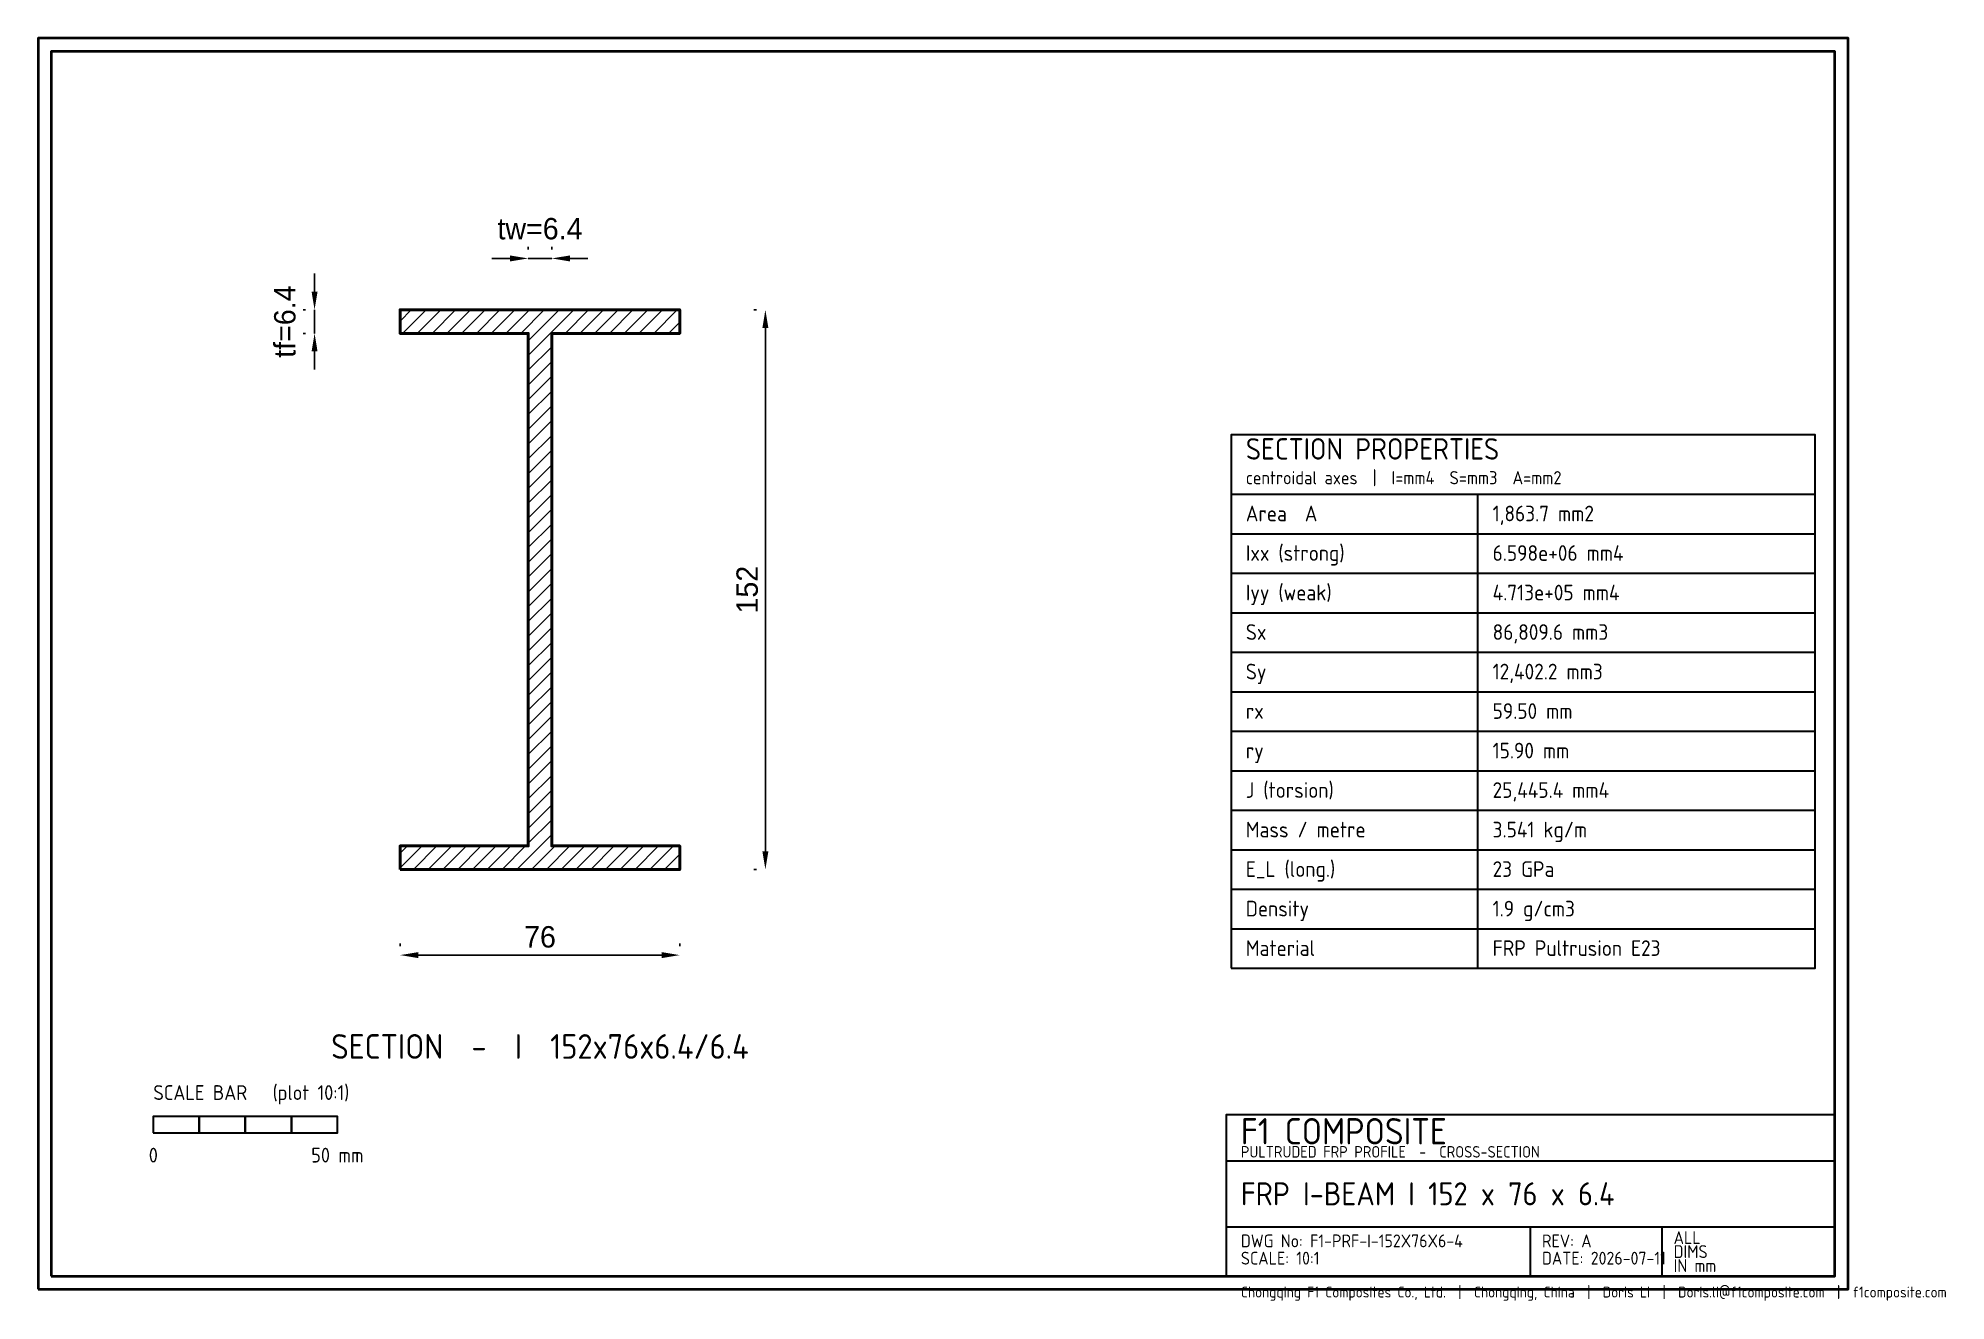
# Model space of a CAD drawing. Header units: millimetres. Extents: x 0 to 11595, y -70 to 7600.
import ezdxf
from ezdxf.enums import TextEntityAlignment as Align

# ---------------------------------------------------------------- set-up
doc = ezdxf.new("R2010")
doc.units = ezdxf.units.MM
for name, color, linetype, lineweight in [('BEAM', 4, 'CONTINUOUS', 50), ('BORDER', 250, 'CONTINUOUS', 40), ('DIM', 1, 'CONTINUOUS', 18), ('HATCH', 9, 'CONTINUOUS', 9), ('TEXT', 250, 'CONTINUOUS', 25), ('TITLE', 250, 'CONTINUOUS', 30)]:
    doc.layers.add(name, color=color, linetype=linetype, lineweight=lineweight)
doc.styles.add('F1', font='isocp.shx')
doc.dimstyles.new('F1DIM', dxfattribs={"dimtxt": 130, "dimasz": 110, "dimexe": 70, "dimexo": 55, "dimgap": 45, "dimtad": 1, "dimdec": 0, "dimcen": 2.5, "dimclrd": 1, "dimclre": 1, "dimclrt": 1, "dimazin": 3, "dimtfac": 1, "dimtmove": 0, "dimatfit": 3})

msp = doc.modelspace()

# ---------------------------------------------------------------- hatches: boundary and pattern name
at = {"layer": 'HATCH'}
h = msp.add_hatch(dxfattribs=at)
h.set_pattern_fill('ANSI31', scale=20)
h.paths.add_polyline_path([(2200, 2550), (3900, 2550), (3900, 2693.2), (3121.6, 2693.2), (3121.6, 5806.8), (3900, 5806.8), (3900, 5950), (2200, 5950), (2200, 5806.8), (2978.4, 5806.8), (2978.4, 2693.2), (2200, 2693.2)])

# ---------------------------------------------------------------- linework, layer by layer
at = {"layer": 'BEAM'}
msp.add_lwpolyline([(2200, 2550), (3900, 2550), (3900, 2693.2), (3121.6, 2693.2), (3121.6, 5806.8), (3900, 5806.8), (3900, 5950), (2200, 5950), (2200, 5806.8), (2978.4, 5806.8), (2978.4, 2693.2), (2200, 2693.2)], close=True, dxfattribs=at)
at = {"layer": 'BORDER'}
for points in [[(0, 0), (11000, 0), (11000, 7600), (0, 7600)], [(80, 80), (10920, 80), (10920, 7520), (80, 7520)]]:
    msp.add_lwpolyline(points, close=True, dxfattribs=at)
at = {"layer": 'TITLE'}
for p, q in [((7250, 4830), (10800, 4830)), ((8750, 1950), (8750, 4830)), ((7250, 4590), (10800, 4590)), ((7250, 4350), (10800, 4350)), ((7250, 4110), (10800, 4110)), ((7250, 3870), (10800, 3870)), ((7250, 3630), (10800, 3630)), ((7250, 3390), (10800, 3390)), ((7250, 3150), (10800, 3150)), ((7250, 2910), (10800, 2910)), ((7250, 2670), (10800, 2670)), ((7250, 2430), (10800, 2430)), ((7250, 2190), (10800, 2190)), ((7250, 1950), (10800, 1950)), ((7220, 780), (10920, 780)), ((7220, 380), (10920, 380)), ((9070, 80), (9070, 380)), ((9870, 80), (9870, 380))]:
    msp.add_line(p, q, dxfattribs=at)
for points in [[(7250, 1950), (10800, 1950), (10800, 5190), (7250, 5190)], [(700, 950), (979.6, 950), (979.6, 1050), (700, 1050)], [(979.6, 950), (1259.2, 950), (1259.2, 1050), (979.6, 1050)], [(1259.2, 950), (1538.8, 950), (1538.8, 1050), (1259.2, 1050)], [(1538.8, 950), (1818.4, 950), (1818.4, 1050), (1538.8, 1050)], [(7220, 80), (10920, 80), (10920, 1060), (7220, 1060)]]:
    msp.add_lwpolyline(points, close=True, dxfattribs=at)

# ---------------------------------------------------------------- texts
at = {"layer": 'TEXT', "style": 'F1'}
for s, height, p in [('centroidal axes  |  I=mm4  S=mm3  A=mm2', 80, (7340, 4890)), ('Area  A', 95, (7340, 4665)), ('1,863.7 mm2', 95, (8840, 4665)), ('Ixx (strong)', 95, (7340, 4425)), ('6.598e+06 mm4', 95, (8840, 4425)), ('Iyy (weak)', 95, (7340, 4185)), ('4.713e+05 mm4', 95, (8840, 4185)), ('Sx', 95, (7340, 3945)), ('86,809.6 mm3', 95, (8840, 3945)), ('Sy', 95, (7340, 3705)), ('12,402.2 mm3', 95, (8840, 3705)), ('rx', 95, (7340, 3465)), ('59.50 mm', 95, (8840, 3465)), ('ry', 95, (7340, 3225)), ('15.90 mm', 95, (8840, 3225)), ('J (torsion)', 95, (7340, 2985)), ('25,445.4 mm4', 95, (8840, 2985)), ('Mass / metre', 95, (7340, 2745)), ('3.541 kg/m', 95, (8840, 2745)), ('E_L (long.)', 95, (7340, 2505)), ('23 GPa', 95, (8840, 2505)), ('Density', 95, (7340, 2265)), ('1.9 g/cm3', 95, (8840, 2265)), ('Material', 95, (7340, 2025)), ('FRP Pultrusion E23', 95, (8840, 2025)), ('SCALE BAR   (plot 10:1)', 90, (700, 1150)), ('Chongqing F1 Composites Co., Ltd.  |  Chongqing, China  |  Doris Li  |  Doris.li@f1composite.com  |  f1composite.com', 66, (7310, -50))]:
    msp.add_text(s, height=height, dxfattribs=at).set_placement(p)
for s, p in [('0', (700, 770)), ('50 mm', (1818.4, 770))]:
    msp.add_text(s, height=90, dxfattribs=at).set_placement(p, align=Align.CENTER)
at = {"layer": 'TITLE', "style": 'F1'}
for s, height, p in [('SECTION PROPERTIES', 130, (7340, 5040)), ('F1 COMPOSITE', 160, (7310, 880)), ('PULTRUDED FRP PROFILE  -  CROSS-SECTION', 70, (7310, 800)), ('FRP I-BEAM I 152 x 76 x 6.4', 140, (7310, 510)), ('ALL', 78, (9940, 275)), ('DWG No: F1-PRF-I-152X76X6-4', 78, (7310, 255)), ('REV: A', 78, (9140, 255)), ('DIMS', 78, (9940, 190)), ('SCALE: 10:1', 78, (7310, 150)), ('DATE: 2026-07-11', 78, (9140, 150)), ('IN mm', 78, (9940, 105))]:
    msp.add_text(s, height=height, dxfattribs=at).set_placement(p)
msp.add_text('SECTION  -  I  152x76x6.4/6.4', height=150, dxfattribs=at).set_placement((3050, 1400), align=Align.CENTER)

# ---------------------------------------------------------------- dimensions: what is measured, and where the dimension line sits
at = {"layer": 'DIM'}
for base, p1, p2, text in [((2978.4, 6262), (2978.4, 6262), (3121.6, 6262), 'tw=6.4'), ((2200, 2030), (2200, 2030), (3900, 2030), '76')]:
    msp.add_linear_dim(base=base, p1=p1, p2=p2, text=text, dimstyle='F1DIM', dxfattribs=at).render()
for base, p1, p2, text in [((1680, 5806.8), (1680, 5806.8), (1680, 5950), 'tf=6.4'), ((4420, 2550), (4420, 2550), (4420, 5950), '152')]:
    msp.add_linear_dim(base=base, p1=p1, p2=p2, angle=90, text=text, dimstyle='F1DIM', dxfattribs=at).render()

doc.saveas('drawing.dxf')
